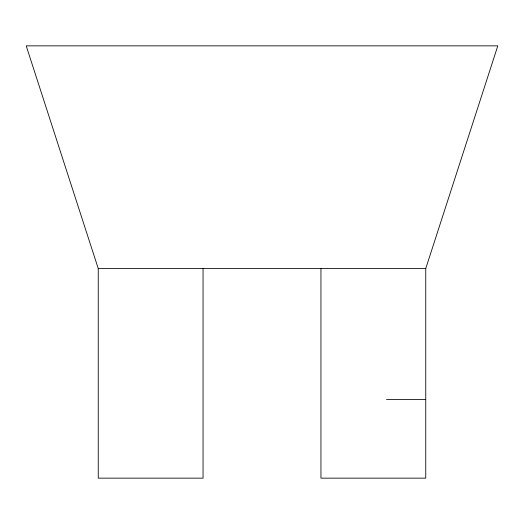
<?xml version="1.0" encoding="UTF-8"?>
<svg xmlns="http://www.w3.org/2000/svg" width="524" height="524" viewBox="0 0 524 524"><rect width="100%" height="100%" fill="white"/><g stroke="black" fill="none" stroke-linecap="round" stroke-linejoin="round"><path stroke-width="0.79" d="M320.95 268.55L320.95 478.15L425.75 478.15L425.75 268.55L497.8 45.85L26.2 45.85L98.25 268.55L98.25 478.15L203.05 478.15L203.05 268.55M98.25 268.55L425.75 268.55M386.45 399.55L425.75 399.55"/></g></svg>
